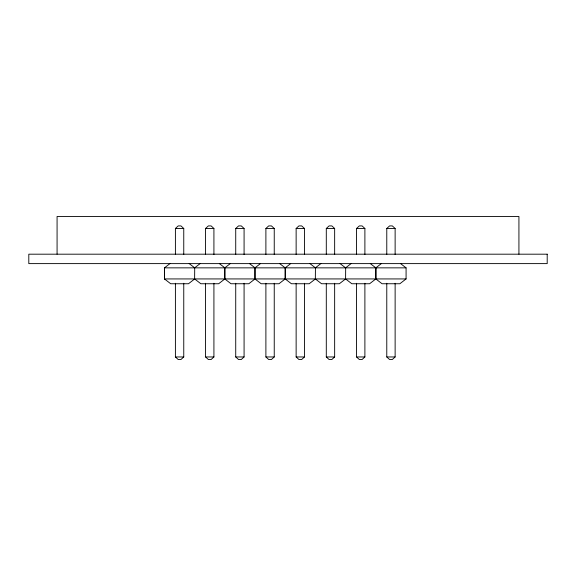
<?xml version="1.0" encoding="UTF-8"?>
<svg xmlns="http://www.w3.org/2000/svg" width="576" height="576" viewBox="0 0 576 576"><rect width="100%" height="100%" fill="white"/><g stroke="black" fill="none" stroke-linecap="round" stroke-linejoin="round"><path stroke-width="0.86" d="M175.406 254.52L175.406 228.463L178.222 225.907L180.95 225.907L183.758 228.463L183.758 254.52M205.567 254.52L205.567 228.463L208.382 225.907L211.111 225.907L213.919 228.463L213.919 254.52M235.728 254.52L235.728 228.463L238.543 225.907L241.272 225.907L244.08 228.463L244.08 254.52M265.889 254.52L265.889 228.463L268.697 225.907L271.433 225.907L274.241 228.463L274.241 254.52M296.136 254.52L296.136 228.463L298.944 225.907L301.673 225.907L304.488 228.463L304.488 254.52M183.758 283.277L183.758 356.962L180.95 359.518L178.222 359.518L175.406 356.962L175.406 283.277M326.297 254.52L326.297 228.463L329.105 225.907L331.834 225.907L334.649 228.463L334.649 254.52M213.919 283.277L213.919 356.962L211.111 359.518L208.382 359.518L205.567 356.962L205.567 283.277M356.537 254.52L356.537 228.463L359.345 225.907L362.081 225.907L364.889 228.463L364.889 254.52M244.08 283.277L244.08 356.962L241.272 359.518L238.543 359.518L235.728 356.962L235.728 283.277M386.777 254.52L386.777 228.463L389.592 225.907L392.321 225.907L395.129 228.463L395.129 254.52M274.241 283.277L274.241 356.962L271.433 359.518L268.697 359.518L265.889 356.962L265.889 283.277M304.488 283.277L304.488 356.962L301.673 359.518L298.944 359.518L296.136 356.962L296.136 283.277M334.649 283.277L334.649 356.962L331.834 359.518L329.105 359.518L326.297 356.962L326.297 283.277M364.889 283.277L364.889 356.962L362.081 359.518L359.345 359.518L356.537 356.962L356.537 283.277M395.129 283.277L395.129 356.962L392.321 359.518L389.592 359.518L386.777 356.962L386.777 283.277M194.71 278.935L188.489 283.745L170.683 283.745L164.462 278.935L164.462 267.854L169.992 263.578M194.623 267.854L200.153 263.578M230.314 263.578L224.784 267.854L224.784 278.935L231.005 283.745L248.81 283.745L255.024 278.935L255.024 267.854L249.502 263.578M260.474 263.578L254.945 267.854L254.945 278.935L261.166 283.745L278.971 283.745L285.185 278.935L285.185 267.854L290.714 263.578M315.346 267.854L320.875 263.578M315.432 278.935L309.211 283.745L291.406 283.745L285.185 278.935M351.122 263.578L345.593 267.854L340.063 263.578M345.672 267.854L345.593 278.935L339.372 283.745L321.566 283.745L315.346 278.935L315.432 267.854L309.902 263.578M400.55 263.578L406.08 267.854L406.08 278.935L399.859 283.745L382.054 283.745L375.833 278.935L375.833 267.854L381.362 263.578M375.833 278.935L369.612 283.745L351.814 283.745L345.593 278.935M175.406 228.463L183.758 228.463M205.567 228.463L213.919 228.463M235.728 228.463L244.08 228.463M265.889 228.463L274.241 228.463M296.136 228.463L304.488 228.463M326.297 228.463L334.649 228.463M356.537 228.463L364.889 228.463M386.777 228.463L395.129 228.463M164.462 267.854L406.08 267.854M164.462 278.935L406.08 278.935M175.406 356.962L183.758 356.962M205.567 356.962L213.919 356.962M235.728 356.962L244.08 356.962M265.889 356.962L274.241 356.962M296.136 356.962L304.488 356.962M326.297 356.962L334.649 356.962M356.537 356.962L364.889 356.962M386.777 356.962L395.129 356.962M370.303 263.578L375.833 267.854M279.662 263.578L285.185 267.854M219.341 263.578L224.87 267.854L224.87 278.935L218.65 283.745L200.844 283.745L194.623 278.935L194.71 267.854L189.18 263.578M518.926 254.189L518.926 216.482L57.074 216.482L57.074 254.189M375.919 267.854L375.919 278.935M285.271 267.854L285.271 278.935M164.549 267.854L164.549 278.935M547.2 254.189L28.8 254.189L28.8 263.614L547.2 263.614L547.2 254.189"/></g></svg>
